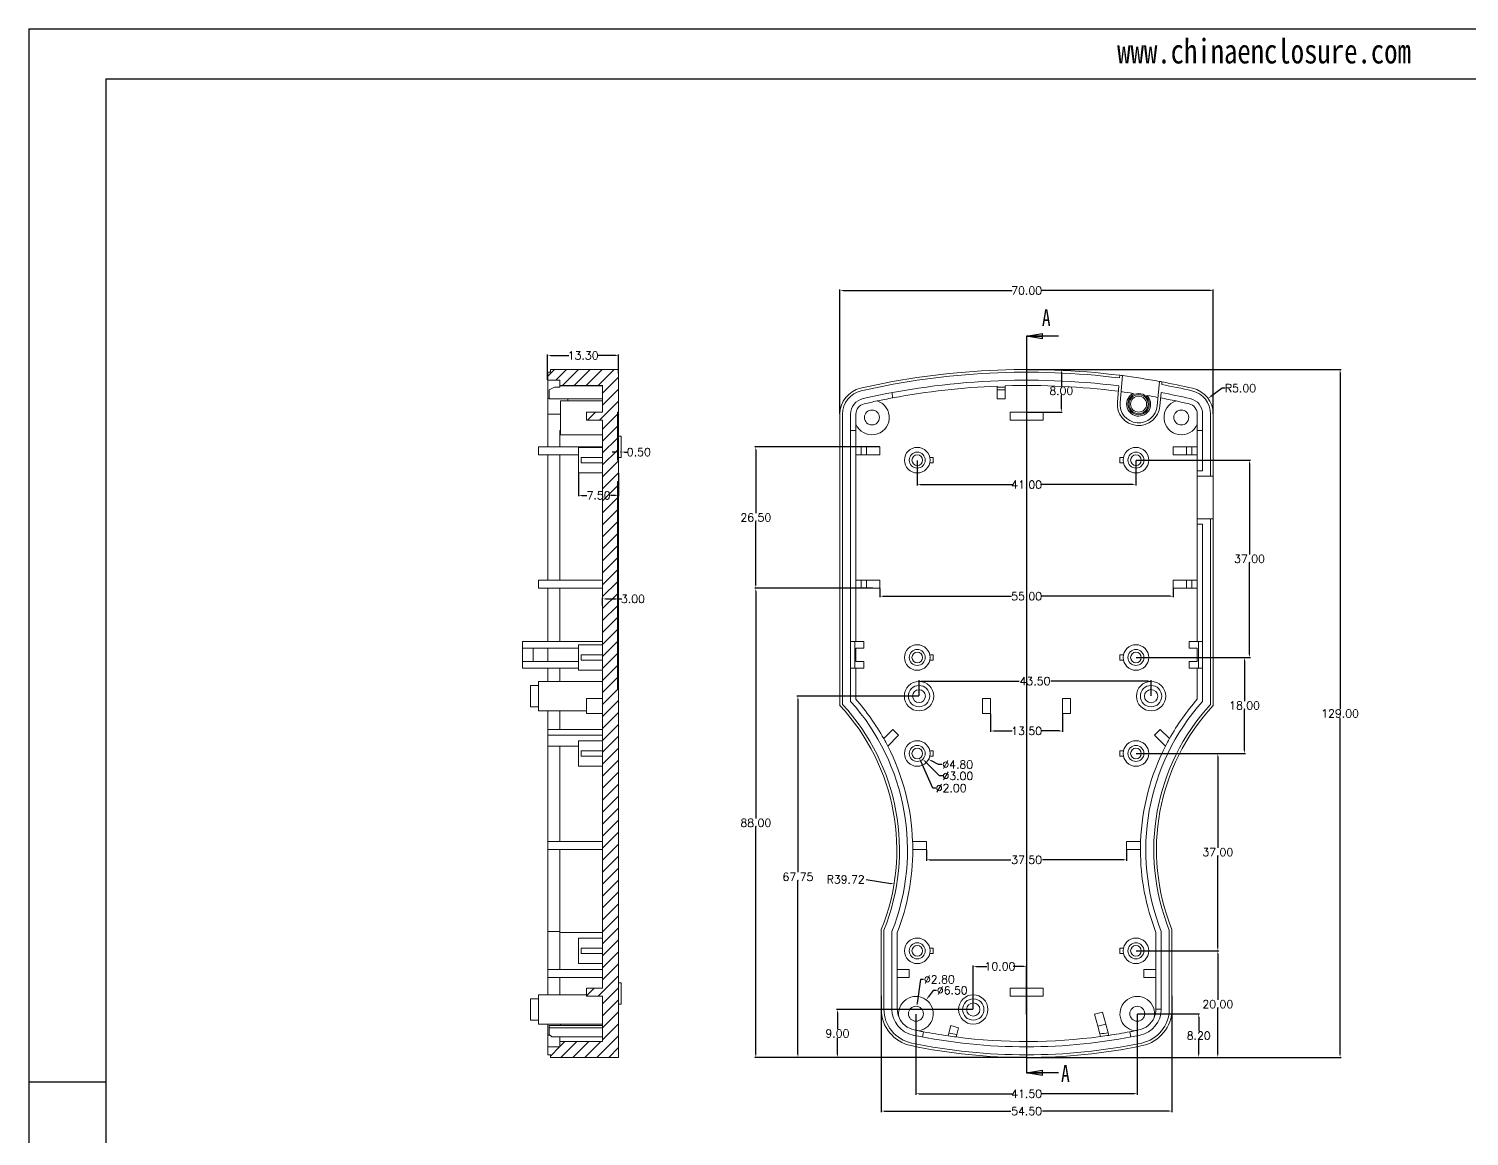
# Model space of a CAD drawing. Header units: inches. Extents: x 1218 to 3351, y 665 to 1060.
# Drawn here: x 1833.5 to 2103.6, y 852.1 to 1059.8 of the extents above; entities that cross this region are included whole.
import ezdxf

# ---------------------------------------------------------------- set-up
doc = ezdxf.new("R2010")
doc.units = ezdxf.units.IN
doc.layers.add('文字', color=81, linetype='Continuous')
doc.styles.add('SLDTEXTSTYLE0', font='TXT', dxfattribs={"width": 0.75})
doc.styles.get("Standard").update_dxf_attribs({"font": 'txt', "bigfont": 'gbcbig.shx'})
doc.styles.add('宋体', font='', dxfattribs={"width": 0.8, "height": 3.5})
doc.styles.get('宋体').set_extended_font_data('SimSun')
doc.dimstyles.new('2', dxfattribs={"dimtxt": 1.5, "dimasz": 0.6, "dimexe": 0.18, "dimexo": 0.0625, "dimgap": 0.09, "dimtad": 0, "dimtih": 1, "dimtoh": 1, "dimzin": 0, "dimdsep": 46, "dimtxsty": 'Standard', "dimcen": 0, "dimadec": 0, "dimazin": 2, "dimtfac": 1, "dimtofl": 0, "dimtmove": 0, "dimatfit": 3, "dimfxl": 1, "dimtolj": 1, "dimtzin": 0, "dimarcsym": 0})

# ---------------------------------------------------------------- blocks, each defined once
blk = doc.blocks.new('_CLOSED')
at = {"color": 0, "linetype": 'ByBlock', "lineweight": -2}
for p, q in [((-1, 0.166667), (0, 0)), ((-1, 0.166667), (-1, -0.166667)), ((0, 0), (-1, -0.166667)), ((0, 0), (-1, 0))]:
    blk.add_line(p, q, dxfattribs=at)
blk = doc.blocks.new('*D226')
at = {"color": 0, "lineweight": -2}
for p, q in [((1985.61, 987.57), (1985.61, 1010.86)), ((1986.21, 1010.68), (2017.89, 1010.68)), ((2055.01, 1010.68), (2023.32, 1010.68)), ((2055.61, 987.57), (2055.61, 1010.86))]:
    blk.add_line(p, q, dxfattribs=at)
at = {"color": 0}
for points in [[(1986.21, 1010.78), (1986.21, 1010.58), (1985.61, 1010.68)], [(2055.01, 1010.78), (2055.01, 1010.58), (2055.61, 1010.68)]]:
    blk.add_solid(points, dxfattribs=at)
at = {"layer": 'Defpoints', "color": 0}
for p in [(2055.61, 1010.68), (1985.61, 987.51), (2055.61, 987.51)]:
    blk.add_point(p, dxfattribs=at)
at = {"color": 0, "insert": (2020.61, 1010.68), "char_height": 1.5, "attachment_point": 5}
blk.add_mtext('\\A1;70.00', dxfattribs=at)
blk = doc.blocks.new('*D227')
at = {"color": 0, "lineweight": -2}
for p, q in [((2020.67, 995.89), (2079.56, 995.89)), ((2079.38, 995.29), (2079.38, 932.23)), ((2079.38, 867.49), (2079.38, 930.55)), ((2020.67, 866.89), (2079.56, 866.89))]:
    blk.add_line(p, q, dxfattribs=at)
at = {"color": 0}
for points in [[(2079.28, 995.29), (2079.48, 995.29), (2079.38, 995.89)], [(2079.28, 867.49), (2079.48, 867.49), (2079.38, 866.89)]]:
    blk.add_solid(points, dxfattribs=at)
at = {"layer": 'Defpoints', "color": 0}
for p in [(2020.61, 995.89), (2020.61, 866.89), (2079.38, 866.89)]:
    blk.add_point(p, dxfattribs=at)
at = {"color": 0, "insert": (2079.38, 931.39), "char_height": 1.5, "attachment_point": 5}
blk.add_mtext('\\A1;129.00', dxfattribs=at)
blk = doc.blocks.new('*D228')
at = {"color": 0, "lineweight": -2}
for p, q in [((2000.11, 978.83), (2000.11, 974.12)), ((2041.11, 978.83), (2041.11, 974.12)), ((2000.71, 974.3), (2018.02, 974.3)), ((2040.51, 974.3), (2023.2, 974.3))]:
    blk.add_line(p, q, dxfattribs=at)
at = {"color": 0}
for points in [[(2000.71, 974.4), (2000.71, 974.2), (2000.11, 974.3)], [(2040.51, 974.4), (2040.51, 974.2), (2041.11, 974.3)]]:
    blk.add_solid(points, dxfattribs=at)
at = {"layer": 'Defpoints', "color": 0}
for p in [(2000.11, 978.89), (2041.11, 978.89), (2041.11, 974.3)]:
    blk.add_point(p, dxfattribs=at)
at = {"color": 0, "insert": (2020.61, 974.3), "char_height": 1.5, "attachment_point": 5}
blk.add_mtext('\\A1;41.00', dxfattribs=at)
blk = doc.blocks.new('*D229')
at = {"color": 0, "lineweight": -2}
for p, q in [((1993.11, 954.83), (1993.11, 953.2)), ((1993.71, 953.38), (2017.77, 953.38)), ((2047.51, 953.38), (2023.45, 953.38)), ((2048.11, 954.83), (2048.11, 953.2))]:
    blk.add_line(p, q, dxfattribs=at)
at = {"color": 0}
for points in [[(1993.71, 953.48), (1993.71, 953.28), (1993.11, 953.38)], [(2047.51, 953.48), (2047.51, 953.28), (2048.11, 953.38)]]:
    blk.add_solid(points, dxfattribs=at)
at = {"layer": 'Defpoints', "color": 0}
for p in [(1993.11, 954.89), (2048.11, 954.89), (2048.11, 953.38)]:
    blk.add_point(p, dxfattribs=at)
at = {"color": 0, "insert": (2020.61, 953.38), "char_height": 1.5, "attachment_point": 5}
blk.add_mtext('\\A1;55.00', dxfattribs=at)
blk = doc.blocks.new('*D230')
at = {"color": 0, "lineweight": -2}
for p, q in [((2000.44, 934.7), (2000.44, 937.64)), ((2001.04, 937.46), (2019.22, 937.46)), ((2043.34, 937.46), (2025.15, 937.46)), ((2043.94, 934.7), (2043.94, 937.64))]:
    blk.add_line(p, q, dxfattribs=at)
at = {"color": 0}
for points in [[(2001.04, 937.56), (2001.04, 937.36), (2000.44, 937.46)], [(2043.34, 937.56), (2043.34, 937.36), (2043.94, 937.46)]]:
    blk.add_solid(points, dxfattribs=at)
at = {"layer": 'Defpoints', "color": 0}
for p in [(2043.94, 937.46), (2000.44, 934.64), (2043.94, 934.64)]:
    blk.add_point(p, dxfattribs=at)
at = {"color": 0, "insert": (2022.19, 937.46), "char_height": 1.5, "attachment_point": 5}
blk.add_mtext('\\A1;43.50', dxfattribs=at)
blk = doc.blocks.new('*D231')
at = {"color": 0, "lineweight": -2}
for p, q in [((2013.86, 931.33), (2013.86, 927.93)), ((2027.36, 931.33), (2027.36, 927.93)), ((2014.46, 928.11), (2017.89, 928.11)), ((2026.76, 928.11), (2023.32, 928.11))]:
    blk.add_line(p, q, dxfattribs=at)
at = {"color": 0}
for points in [[(2014.46, 928.21), (2014.46, 928.01), (2013.86, 928.11)], [(2026.76, 928.21), (2026.76, 928.01), (2027.36, 928.11)]]:
    blk.add_solid(points, dxfattribs=at)
at = {"layer": 'Defpoints', "color": 0}
for p in [(2013.86, 931.39), (2027.36, 931.39), (2027.36, 928.11)]:
    blk.add_point(p, dxfattribs=at)
at = {"color": 0, "insert": (2020.61, 928.11), "char_height": 1.5, "attachment_point": 5}
blk.add_mtext('\\A1;13.50', dxfattribs=at)
blk = doc.blocks.new('*D233')
at = {"color": 0, "lineweight": -2}
for p, q in [((2001.86, 905.83), (2001.86, 903.78)), ((2039.36, 905.83), (2039.36, 903.78)), ((2002.46, 903.96), (2017.64, 903.96)), ((2038.76, 903.96), (2023.57, 903.96))]:
    blk.add_line(p, q, dxfattribs=at)
at = {"color": 0}
for points in [[(2002.46, 904.06), (2002.46, 903.86), (2001.86, 903.96)], [(2038.76, 904.06), (2038.76, 903.86), (2039.36, 903.96)]]:
    blk.add_solid(points, dxfattribs=at)
at = {"layer": 'Defpoints', "color": 0}
for p in [(2001.86, 905.89), (2039.36, 905.89), (2039.36, 903.96)]:
    blk.add_point(p, dxfattribs=at)
at = {"color": 0, "insert": (2020.61, 903.96), "char_height": 1.5, "attachment_point": 5}
blk.add_mtext('\\A1;37.50', dxfattribs=at)
blk = doc.blocks.new('*D234')
at = {"color": 0, "lineweight": -2}
for p, q in [((2010.61, 875.95), (2010.61, 884.15)), ((2011.21, 883.97), (2013.14, 883.97)), ((2020.01, 883.97), (2018.07, 883.97)), ((2020.61, 874.98), (2020.61, 884.15))]:
    blk.add_line(p, q, dxfattribs=at)
at = {"color": 0}
for points in [[(2011.21, 884.07), (2011.21, 883.87), (2010.61, 883.97)], [(2020.01, 884.07), (2020.01, 883.87), (2020.61, 883.97)]]:
    blk.add_solid(points, dxfattribs=at)
at = {"layer": 'Defpoints', "color": 0}
for p in [(2020.61, 883.97), (2010.61, 875.89), (2020.61, 874.92)]:
    blk.add_point(p, dxfattribs=at)
at = {"color": 0, "insert": (2015.61, 883.97), "char_height": 1.5, "attachment_point": 5}
blk.add_mtext('\\A1;10.00', dxfattribs=at)
blk = doc.blocks.new('*D235')
at = {"color": 0, "lineweight": -2}
for p, q in [((1999.86, 875.03), (1999.86, 859.92)), ((2041.36, 875.03), (2041.36, 859.92)), ((2000.46, 860.1), (2017.89, 860.1)), ((2040.76, 860.1), (2023.32, 860.1))]:
    blk.add_line(p, q, dxfattribs=at)
at = {"color": 0}
for points in [[(2000.46, 860.2), (2000.46, 860), (1999.86, 860.1)], [(2040.76, 860.2), (2040.76, 860), (2041.36, 860.1)]]:
    blk.add_solid(points, dxfattribs=at)
at = {"layer": 'Defpoints', "color": 0}
for p in [(1999.86, 875.09), (2041.36, 875.09), (2041.36, 860.1)]:
    blk.add_point(p, dxfattribs=at)
at = {"color": 0, "insert": (2020.61, 860.1), "char_height": 1.5, "attachment_point": 5}
blk.add_mtext('\\A1;41.50', dxfattribs=at)
blk = doc.blocks.new('*D236')
at = {"color": 0, "lineweight": -2}
for p, q in [((1993.36, 878.47), (1993.36, 856.67)), ((2047.86, 878.47), (2047.86, 856.67)), ((1993.96, 856.85), (2017.64, 856.85)), ((2047.26, 856.85), (2023.57, 856.85))]:
    blk.add_line(p, q, dxfattribs=at)
at = {"color": 0}
for points in [[(1993.96, 856.95), (1993.96, 856.75), (1993.36, 856.85)], [(2047.26, 856.95), (2047.26, 856.75), (2047.86, 856.85)]]:
    blk.add_solid(points, dxfattribs=at)
at = {"layer": 'Defpoints', "color": 0}
for p in [(1993.36, 878.54), (2047.86, 878.54), (1993.36, 856.85)]:
    blk.add_point(p, dxfattribs=at)
at = {"color": 0, "insert": (2020.61, 856.85), "char_height": 1.5, "attachment_point": 5}
blk.add_mtext('\\A1;54.50', dxfattribs=at)
blk = doc.blocks.new('*D237')
at = {"color": 0, "lineweight": -2}
for p, q in [((2003.11, 879.48), (2002.15, 878.18)), ((2003.71, 879.48), (2003.11, 879.48))]:
    blk.add_line(p, q, dxfattribs=at)
at = {"color": 0}
blk.add_solid([(2002.07, 878.24), (2002.23, 878.13), (2001.79, 877.7)], dxfattribs=at)
at = {"layer": 'Defpoints', "color": 0}
for p in [(2001.79, 877.7), (1997.92, 872.48)]:
    blk.add_point(p, dxfattribs=at)
at = {"color": 0, "insert": (2006.67, 879.48), "char_height": 1.5, "attachment_point": 5}
blk.add_mtext('\\A1;∅6.50', dxfattribs=at)
blk = doc.blocks.new('*D238')
at = {"color": 0, "lineweight": -2}
for p, q in [((2000.69, 881.53), (2000.11, 877.07)), ((2001.29, 881.53), (2000.69, 881.53))]:
    blk.add_line(p, q, dxfattribs=at)
at = {"color": 0}
blk.add_solid([(2000.01, 877.09), (2000.21, 877.06), (2000.04, 876.48)], dxfattribs=at)
at = {"layer": 'Defpoints', "color": 0}
for p in [(2000.04, 876.48), (1999.68, 873.7)]:
    blk.add_point(p, dxfattribs=at)
at = {"color": 0, "insert": (2004.25, 881.53), "char_height": 1.5, "attachment_point": 5}
blk.add_mtext('\\A1;∅2.80', dxfattribs=at)
blk = doc.blocks.new('*D239')
at = {"color": 0, "lineweight": -2}
for p, q in [((2004.12, 921.82), (2002.77, 922.51)), ((2004.72, 921.82), (2004.12, 921.82))]:
    blk.add_line(p, q, dxfattribs=at)
at = {"color": 0}
blk.add_solid([(2002.82, 922.6), (2002.73, 922.42), (2002.24, 922.79)], dxfattribs=at)
at = {"layer": 'Defpoints', "color": 0}
for p in [(1997.98, 924.99), (2002.24, 922.79)]:
    blk.add_point(p, dxfattribs=at)
at = {"color": 0, "insert": (2007.69, 921.82), "char_height": 1.5, "attachment_point": 5}
blk.add_mtext('\\A1;∅4.80', dxfattribs=at)
blk = doc.blocks.new('*D240')
at = {"color": 0, "lineweight": -2}
for p, q in [((2004.28, 919.68), (2001.59, 922.4)), ((2004.88, 919.68), (2004.28, 919.68))]:
    blk.add_line(p, q, dxfattribs=at)
at = {"color": 0}
blk.add_solid([(2001.66, 922.47), (2001.51, 922.33), (2001.16, 922.83)], dxfattribs=at)
at = {"layer": 'Defpoints', "color": 0}
for p in [(1999.05, 924.96), (2001.16, 922.83)]:
    blk.add_point(p, dxfattribs=at)
at = {"color": 0, "insert": (2007.72, 919.68), "char_height": 1.5, "attachment_point": 5}
blk.add_mtext('\\A1;∅3.00', dxfattribs=at)
blk = doc.blocks.new('*D241')
at = {"color": 0, "lineweight": -2}
for p, q in [((2003.02, 917.41), (2000.76, 922.43)), ((2003.62, 917.41), (2003.02, 917.41))]:
    blk.add_line(p, q, dxfattribs=at)
at = {"color": 0}
blk.add_solid([(2000.86, 922.47), (2000.67, 922.39), (2000.52, 922.98)], dxfattribs=at)
at = {"layer": 'Defpoints', "color": 0}
for p in [(1999.7, 924.8), (2000.52, 922.98)]:
    blk.add_point(p, dxfattribs=at)
at = {"color": 0, "insert": (2006.46, 917.41), "char_height": 1.5, "attachment_point": 5}
blk.add_mtext('\\A1;∅2.00', dxfattribs=at)
blk = doc.blocks.new('*D242')
at = {"color": 0, "lineweight": -2}
blk.add_line((1990.53, 900.28), (1995.16, 899.53), dxfattribs=at)
at = {"color": 0}
blk.add_solid([(1995.18, 899.63), (1995.14, 899.43), (1995.75, 899.43)], dxfattribs=at)
at = {"layer": 'Defpoints', "color": 0}
for p in [(1956.55, 905.81), (1995.75, 899.43)]:
    blk.add_point(p, dxfattribs=at)
at = {"color": 0, "insert": (1986.69, 900.28), "char_height": 1.5, "attachment_point": 5}
blk.add_mtext('\\A1;R39.72', dxfattribs=at)
blk = doc.blocks.new('*D243')
at = {"color": 0, "lineweight": -2}
for p, q in [((2057.26, 992.39), (2055.12, 990.82)), ((2057.86, 992.39), (2057.26, 992.39))]:
    blk.add_line(p, q, dxfattribs=at)
at = {"color": 0}
blk.add_solid([(2055.06, 990.9), (2055.18, 990.74), (2054.64, 990.47)], dxfattribs=at)
at = {"layer": 'Defpoints', "color": 0}
for p in [(2054.64, 990.47), (2050.61, 987.51)]:
    blk.add_point(p, dxfattribs=at)
at = {"color": 0, "insert": (2060.7, 992.39), "char_height": 1.5, "attachment_point": 5}
blk.add_mtext('\\A1;R5.00', dxfattribs=at)
blk = doc.blocks.new('*D244')
at = {"color": 0, "lineweight": -2}
for p, q in [((2041.42, 875.09), (2053.05, 875.09)), ((2052.87, 874.49), (2052.87, 871.83)), ((2052.87, 867.49), (2052.87, 870.15)), ((2020.67, 866.89), (2053.05, 866.89))]:
    blk.add_line(p, q, dxfattribs=at)
at = {"color": 0}
for points in [[(2052.77, 874.49), (2052.97, 874.49), (2052.87, 875.09)], [(2052.77, 867.49), (2052.97, 867.49), (2052.87, 866.89)]]:
    blk.add_solid(points, dxfattribs=at)
at = {"layer": 'Defpoints', "color": 0}
for p in [(2041.36, 875.09), (2052.87, 875.09), (2020.61, 866.89)]:
    blk.add_point(p, dxfattribs=at)
at = {"color": 0, "insert": (2052.87, 870.99), "char_height": 1.5, "attachment_point": 5}
blk.add_mtext('\\A1;8.20', dxfattribs=at)
blk = doc.blocks.new('*D245')
at = {"color": 0, "lineweight": -2}
for p, q in [((2041.17, 886.89), (2056.63, 886.89)), ((2056.45, 886.29), (2056.45, 877.73)), ((2056.45, 867.49), (2056.45, 876.05)), ((2020.67, 866.89), (2056.63, 866.89))]:
    blk.add_line(p, q, dxfattribs=at)
at = {"color": 0}
for points in [[(2056.35, 886.29), (2056.55, 886.29), (2056.45, 886.89)], [(2056.35, 867.49), (2056.55, 867.49), (2056.45, 866.89)]]:
    blk.add_solid(points, dxfattribs=at)
at = {"layer": 'Defpoints', "color": 0}
for p in [(2041.11, 886.89), (2056.45, 886.89), (2020.61, 866.89)]:
    blk.add_point(p, dxfattribs=at)
at = {"color": 0, "insert": (2056.45, 876.89), "char_height": 1.5, "attachment_point": 5}
blk.add_mtext('\\A1;20.00', dxfattribs=at)
blk = doc.blocks.new('*D246')
at = {"color": 0, "lineweight": -2}
for p, q in [((2041.17, 923.89), (2056.63, 923.89)), ((2056.45, 923.29), (2056.45, 906.23)), ((2056.45, 887.49), (2056.45, 904.55)), ((2041.17, 886.89), (2056.63, 886.89))]:
    blk.add_line(p, q, dxfattribs=at)
at = {"color": 0}
for points in [[(2056.35, 923.29), (2056.55, 923.29), (2056.45, 923.89)], [(2056.35, 887.49), (2056.55, 887.49), (2056.45, 886.89)]]:
    blk.add_solid(points, dxfattribs=at)
at = {"layer": 'Defpoints', "color": 0}
for p in [(2041.11, 923.89), (2056.45, 923.89), (2041.11, 886.89)]:
    blk.add_point(p, dxfattribs=at)
at = {"color": 0, "insert": (2056.45, 905.39), "char_height": 1.5, "attachment_point": 5}
blk.add_mtext('\\A1;37.00', dxfattribs=at)
blk = doc.blocks.new('*D247')
at = {"color": 0, "lineweight": -2}
for p, q in [((2041.17, 941.89), (2061.65, 941.89)), ((2061.47, 941.29), (2061.47, 933.73)), ((2061.47, 924.49), (2061.47, 932.05)), ((2041.17, 923.89), (2061.65, 923.89))]:
    blk.add_line(p, q, dxfattribs=at)
at = {"color": 0}
for points in [[(2061.37, 941.29), (2061.57, 941.29), (2061.47, 941.89)], [(2061.37, 924.49), (2061.57, 924.49), (2061.47, 923.89)]]:
    blk.add_solid(points, dxfattribs=at)
at = {"layer": 'Defpoints', "color": 0}
for p in [(2041.11, 941.89), (2061.47, 941.89), (2041.11, 923.89)]:
    blk.add_point(p, dxfattribs=at)
at = {"color": 0, "insert": (2061.47, 932.89), "char_height": 1.5, "attachment_point": 5}
blk.add_mtext('\\A1;18.00', dxfattribs=at)
blk = doc.blocks.new('*D248')
at = {"color": 0, "lineweight": -2}
for p, q in [((2041.17, 978.89), (2062.58, 978.89)), ((2062.4, 978.29), (2062.4, 961.23)), ((2062.4, 942.49), (2062.4, 959.55)), ((2041.17, 941.89), (2062.58, 941.89))]:
    blk.add_line(p, q, dxfattribs=at)
at = {"color": 0}
for points in [[(2062.3, 978.29), (2062.5, 978.29), (2062.4, 978.89)], [(2062.3, 942.49), (2062.5, 942.49), (2062.4, 941.89)]]:
    blk.add_solid(points, dxfattribs=at)
at = {"layer": 'Defpoints', "color": 0}
for p in [(2041.11, 978.89), (2062.4, 978.89), (2041.11, 941.89)]:
    blk.add_point(p, dxfattribs=at)
at = {"color": 0, "insert": (2062.4, 960.39), "char_height": 1.5, "attachment_point": 5}
blk.add_mtext('\\A1;37.00', dxfattribs=at)
blk = doc.blocks.new('*D249')
at = {"color": 0, "lineweight": -2}
for p, q in [((2010.55, 875.89), (1984.96, 875.89)), ((1985.14, 875.29), (1985.14, 872.23)), ((1985.14, 867.49), (1985.14, 870.55)), ((2020.61, 866.89), (1984.96, 866.89))]:
    blk.add_line(p, q, dxfattribs=at)
at = {"color": 0}
for points in [[(1985.04, 875.29), (1985.24, 875.29), (1985.14, 875.89)], [(1985.04, 867.49), (1985.24, 867.49), (1985.14, 866.89)]]:
    blk.add_solid(points, dxfattribs=at)
at = {"layer": 'Defpoints', "color": 0}
for p in [(1985.14, 875.89), (2010.61, 875.89), (2020.67, 866.89)]:
    blk.add_point(p, dxfattribs=at)
at = {"color": 0, "insert": (1985.14, 871.39), "char_height": 1.5, "attachment_point": 5}
blk.add_mtext('\\A1;9.00', dxfattribs=at)
blk = doc.blocks.new('*D250')
at = {"color": 0, "lineweight": -2}
for p, q in [((2000.38, 934.64), (1977.56, 934.64)), ((1977.74, 934.04), (1977.74, 901.61)), ((1977.74, 867.49), (1977.74, 899.93)), ((2020.61, 866.89), (1977.56, 866.89))]:
    blk.add_line(p, q, dxfattribs=at)
at = {"color": 0}
for points in [[(1977.64, 934.04), (1977.84, 934.04), (1977.74, 934.64)], [(1977.64, 867.49), (1977.84, 867.49), (1977.74, 866.89)]]:
    blk.add_solid(points, dxfattribs=at)
at = {"layer": 'Defpoints', "color": 0}
for p in [(1977.74, 934.64), (2000.44, 934.64), (2020.67, 866.89)]:
    blk.add_point(p, dxfattribs=at)
at = {"color": 0, "insert": (1977.74, 900.77), "char_height": 1.5, "attachment_point": 5}
blk.add_mtext('\\A1;67.75', dxfattribs=at)
blk = doc.blocks.new('*D251')
at = {"color": 0, "lineweight": -2}
for p, q in [((1990.55, 954.89), (1969.66, 954.89)), ((1969.84, 954.29), (1969.84, 911.73)), ((1969.84, 867.49), (1969.84, 910.05)), ((2020.55, 866.89), (1969.66, 866.89))]:
    blk.add_line(p, q, dxfattribs=at)
at = {"color": 0}
for points in [[(1969.74, 954.29), (1969.94, 954.29), (1969.84, 954.89)], [(1969.74, 867.49), (1969.94, 867.49), (1969.84, 866.89)]]:
    blk.add_solid(points, dxfattribs=at)
at = {"layer": 'Defpoints', "color": 0}
for p in [(1969.84, 954.89), (1990.61, 954.89), (2020.61, 866.89)]:
    blk.add_point(p, dxfattribs=at)
at = {"color": 0, "insert": (1969.84, 910.89), "char_height": 1.5, "attachment_point": 5}
blk.add_mtext('\\A1;88.00', dxfattribs=at)
blk = doc.blocks.new('*D252')
at = {"color": 0, "lineweight": -2}
for p, q in [((1993.05, 981.39), (1969.66, 981.39)), ((1969.84, 980.79), (1969.84, 968.98)), ((1969.84, 955.49), (1969.84, 967.3)), ((1991.8, 954.89), (1969.66, 954.89))]:
    blk.add_line(p, q, dxfattribs=at)
at = {"color": 0}
for points in [[(1969.74, 980.79), (1969.94, 980.79), (1969.84, 981.39)], [(1969.74, 955.49), (1969.94, 955.49), (1969.84, 954.89)]]:
    blk.add_solid(points, dxfattribs=at)
at = {"layer": 'Defpoints', "color": 0}
for p in [(1969.84, 981.39), (1993.11, 981.39), (1991.86, 954.89)]:
    blk.add_point(p, dxfattribs=at)
at = {"color": 0, "insert": (1969.84, 968.14), "char_height": 1.5, "attachment_point": 5}
blk.add_mtext('\\A1;26.50', dxfattribs=at)
blk = doc.blocks.new('*D253')
at = {"color": 0, "lineweight": -2}
for p, q in [((2020.73, 995.89), (2027.3, 995.89)), ((2027.12, 995.29), (2027.12, 992.73)), ((2027.12, 988.49), (2027.12, 991.05)), ((2020.67, 987.89), (2027.3, 987.89))]:
    blk.add_line(p, q, dxfattribs=at)
at = {"color": 0}
for points in [[(2027.02, 995.29), (2027.22, 995.29), (2027.12, 995.89)], [(2027.02, 988.49), (2027.22, 988.49), (2027.12, 987.89)]]:
    blk.add_solid(points, dxfattribs=at)
at = {"layer": 'Defpoints', "color": 0}
for p in [(2020.67, 995.89), (2027.12, 995.89), (2020.61, 987.89)]:
    blk.add_point(p, dxfattribs=at)
at = {"color": 0, "insert": (2027.12, 991.89), "char_height": 1.5, "attachment_point": 5}
blk.add_mtext('\\A1;8.00', dxfattribs=at)
blk = doc.blocks.new('*D270')
at = {"color": 0, "lineweight": -2}
for p, q in [((1930.82, 993.95), (1930.82, 998.69)), ((1931.42, 998.51), (1934.76, 998.51)), ((1943.52, 998.51), (1940.19, 998.51)), ((1944.12, 995.16), (1944.12, 998.69))]:
    blk.add_line(p, q, dxfattribs=at)
at = {"color": 0}
for points in [[(1931.42, 998.61), (1931.42, 998.41), (1930.82, 998.51)], [(1943.52, 998.61), (1943.52, 998.41), (1944.12, 998.51)]]:
    blk.add_solid(points, dxfattribs=at)
at = {"layer": 'Defpoints', "color": 0}
for p in [(1944.12, 998.51), (1930.82, 993.89), (1944.12, 995.1)]:
    blk.add_point(p, dxfattribs=at)
at = {"color": 0, "insert": (1937.47, 998.51), "char_height": 1.5, "attachment_point": 5}
blk.add_mtext('\\A1;13.30', dxfattribs=at)
blk = doc.blocks.new('*D271')
at = {"color": 0, "lineweight": -2}
for p, q in [((1936.62, 976.43), (1936.62, 972.11)), ((1944.12, 976.43), (1944.12, 972.11)), ((1937.22, 972.29), (1938.16, 972.29)), ((1943.52, 972.29), (1942.59, 972.29))]:
    blk.add_line(p, q, dxfattribs=at)
at = {"color": 0}
for points in [[(1937.22, 972.39), (1937.22, 972.19), (1936.62, 972.29)], [(1943.52, 972.39), (1943.52, 972.19), (1944.12, 972.29)]]:
    blk.add_solid(points, dxfattribs=at)
at = {"layer": 'Defpoints', "color": 0}
for p in [(1936.62, 976.49), (1944.12, 976.49), (1944.12, 972.29)]:
    blk.add_point(p, dxfattribs=at)
at = {"color": 0, "insert": (1940.37, 972.29), "char_height": 1.5, "attachment_point": 5}
blk.add_mtext('\\A1;7.50', dxfattribs=at)
blk = doc.blocks.new('*D273')
at = {"color": 0, "lineweight": -2}
for p, q in [((1943.52, 980.41), (1942.92, 980.41)), ((1944.12, 980.32), (1944.12, 980.59)), ((1944.62, 980.32), (1944.62, 980.59)), ((1945.22, 980.41), (1945.82, 980.41))]:
    blk.add_line(p, q, dxfattribs=at)
at = {"color": 0}
for points in [[(1943.52, 980.51), (1943.52, 980.31), (1944.12, 980.41)], [(1945.22, 980.51), (1945.22, 980.31), (1944.62, 980.41)]]:
    blk.add_solid(points, dxfattribs=at)
at = {"layer": 'Defpoints', "color": 0}
for p in [(1944.12, 980.26), (1944.62, 980.41), (1944.62, 980.26)]:
    blk.add_point(p, dxfattribs=at)
at = {"color": 0, "insert": (1947.91, 980.41), "char_height": 1.5, "attachment_point": 5}
blk.add_mtext('\\A1;0.50', dxfattribs=at)
blk = doc.blocks.new('*D274')
at = {"color": 0, "lineweight": -2}
for p, q in [((1941.12, 951.64), (1941.12, 953.06)), ((1941.72, 952.88), (1943.52, 952.88)), ((1944.12, 952.3), (1944.12, 953.06)), ((1944.12, 952.88), (1944.72, 952.88))]:
    blk.add_line(p, q, dxfattribs=at)
at = {"color": 0}
for points in [[(1941.72, 952.98), (1941.72, 952.78), (1941.12, 952.88)], [(1943.52, 952.98), (1943.52, 952.78), (1944.12, 952.88)]]:
    blk.add_solid(points, dxfattribs=at)
at = {"layer": 'Defpoints', "color": 0}
for p in [(1941.12, 951.57), (1944.12, 952.88), (1944.12, 952.24)]:
    blk.add_point(p, dxfattribs=at)
at = {"color": 0, "insert": (1946.81, 952.88), "char_height": 1.5, "attachment_point": 5}
blk.add_mtext('\\A1;3.00', dxfattribs=at)

msp = doc.modelspace()

# ---------------------------------------------------------------- hatches: boundary and pattern name
at = {"linetype": 'Continuous', "lineweight": 0}
h = msp.add_hatch(dxfattribs=at)
h.set_pattern_fill('ANSI31', color=4, scale=0.5, style=0)
h.paths.add_polyline_path([(1941.124, 986.391), (1941.124, 879.891), (1938.124, 879.891), (1938.124, 878.391), (1941.124, 878.391), (1941.124, 869.891), (1933.124, 869.891), (1933.124, 868.891), (1930.824, 868.891), (1930.824, 867.391), (1931.324, 867.391), (1931.324, 866.891), (1944.124, 866.891), (1944.124, 935.891), (1943.924, 935.891), (1943.924, 974.891), (1944.124, 974.891), (1944.124, 978.891), (1943.924, 978.891), (1943.924, 987.891), (1944.124, 987.891), (1944.124, 995.891), (1931.324, 995.891), (1931.324, 995.391), (1930.824, 995.391), (1930.824, 993.891), (1933.124, 993.891), (1933.124, 992.891), (1941.124, 992.891), (1941.124, 987.891), (1938.124, 987.891), (1938.124, 986.391)], flags=0)

# ---------------------------------------------------------------- linework, layer by layer
for p, q in [((1833.55, 1059.766), (2392.257, 1059.766)), ((1833.55, 1059.766), (1833.55, 664.72)), ((1848.007, 1050.36), (2382.851, 1050.36)), ((1848.007, 1050.36), (1848.007, 674.126)), ((1848.007, 862.243), (1833.55, 862.243))]:
    msp.add_line(p, q)
at = {"color": 1}
msp.add_line((2020.609, 1002.154), (2020.609, 863.991), dxfattribs=at)
at = {"color": 7, "linetype": 'Continuous', "lineweight": 30}
for p, q in [((2026.609, 1002.154), (2020.609, 1002.154)), ((2026.609, 863.991), (2020.609, 863.991))]:
    msp.add_line(p, q, dxfattribs=at)
at = {"color": 7, "linetype": 'Continuous', "lineweight": 15}
for p, q in [((1930.824, 993.891), (1930.824, 995.391)), ((1930.824, 995.391), (1931.324, 995.391)), ((1930.824, 993.891), (1933.124, 993.891)), ((1930.824, 993.891), (1930.824, 990.43)), ((1931.324, 995.391), (1931.324, 995.891)), ((1944.124, 995.891), (1931.324, 995.891)), ((1933.124, 992.891), (1933.124, 993.891)), ((1944.124, 987.891), (1944.124, 995.891)), ((2038.066, 994.795), (2038.023, 994.297)), ((2038.562, 994.732), (2038.122, 989.696)), ((1932.124, 992.591), (1931.124, 992.091)), ((1931.124, 990.391), (1931.124, 992.091)), ((1933.124, 992.591), (1932.124, 992.591)), ((1941.124, 992.891), (1933.124, 992.891)), ((1933.124, 992.891), (1933.124, 992.833)), ((1933.124, 992.833), (1941.124, 992.833)), ((1933.124, 992.833), (1933.124, 992.591)), ((1941.124, 987.891), (1941.124, 992.891)), ((1995.403, 991.563), (1995.491, 990.562)), ((2015.109, 992.591), (2015.109, 992.781)), ((2015.109, 992.591), (2016.609, 992.591)), ((2015.109, 992.091), (2015.109, 992.591)), ((2016.609, 992.091), (2015.109, 992.091)), ((2015.109, 992.091), (2015.109, 990.391)), ((2016.609, 992.833), (2016.609, 992.591)), ((2016.609, 992.591), (2016.609, 992.091)), ((2016.609, 990.391), (2016.609, 992.091)), ((2037.892, 992.802), (2037.624, 989.74)), ((2045.095, 989.086), (2045.495, 993.655)), ((2045.593, 989.043), (2045.814, 991.563)), ((2045.945, 993.064), (2045.989, 993.565)), ((1930.824, 990.43), (1930.824, 987.505)), ((1931.124, 990.391), (1941.124, 990.391)), ((1933.224, 983.641), (1933.224, 989.988)), ((1933.224, 989.988), (1934.624, 989.988)), ((1934.624, 990.391), (1934.624, 989.988)), ((1934.624, 989.988), (1941.124, 989.988)), ((2015.109, 990.391), (2016.609, 990.391)), ((1930.824, 987.505), (1930.824, 981.391)), ((1938.124, 986.391), (1938.124, 987.891)), ((1941.124, 987.891), (1938.124, 987.891)), ((1938.124, 986.391), (1941.124, 986.391)), ((1941.124, 879.891), (1941.124, 986.391)), ((1943.924, 987.891), (1943.924, 978.891)), ((1943.924, 987.891), (1944.124, 987.891)), ((1944.124, 978.891), (1944.124, 987.891)), ((1985.609, 987.505), (1985.609, 932.891)), ((1986.109, 987.505), (1986.109, 933.087)), ((1987.609, 987.505), (1987.609, 944.891)), ((1988.609, 987.505), (1988.609, 985.641)), ((1988.609, 985.641), (1988.609, 984.475)), ((2017.509, 987.891), (2017.509, 986.391)), ((2023.709, 987.891), (2017.509, 987.891)), ((2017.509, 986.391), (2023.709, 986.391)), ((2023.709, 986.391), (2023.709, 987.891)), ((2052.609, 985.641), (2052.609, 987.505)), ((2052.609, 985.641), (2052.609, 984.475)), ((2053.609, 976.891), (2053.609, 987.505)), ((2055.109, 975.891), (2055.109, 987.505)), ((2055.609, 975.891), (2055.609, 987.505)), ((1933.224, 984.475), (1933.124, 984.475)), ((1933.124, 984.475), (1933.124, 981.391)), ((1933.224, 983.641), (1941.124, 983.641)), ((1944.624, 983.391), (1944.124, 983.391)), ((1944.624, 983.391), (1944.624, 979.391)), ((1988.609, 984.475), (1987.609, 984.475)), ((1988.609, 984.475), (1988.609, 981.391)), ((2052.609, 984.475), (2053.609, 984.475)), ((2052.609, 981.391), (2052.609, 984.475)), ((1929.124, 979.891), (1929.124, 981.391)), ((1929.124, 981.391), (1941.124, 981.391)), ((1941.124, 981.291), (1936.624, 981.291)), ((1936.624, 978.891), (1936.624, 981.291)), ((1988.609, 979.891), (1988.609, 981.391)), ((1988.609, 981.391), (1989.609, 981.391)), ((1989.609, 981.391), (1989.609, 979.891)), ((1990.609, 981.391), (1989.609, 981.391)), ((1990.609, 981.391), (1990.609, 979.891)), ((1993.109, 981.391), (1990.609, 981.391)), ((1993.109, 979.891), (1993.109, 981.391)), ((2048.109, 981.391), (2050.609, 981.391)), ((2048.109, 979.891), (2048.109, 981.391)), ((2050.609, 981.391), (2050.609, 979.891)), ((2050.609, 981.391), (2051.609, 981.391)), ((2051.609, 979.891), (2051.609, 981.391)), ((2051.609, 981.391), (2052.609, 981.391)), ((2052.609, 981.391), (2052.609, 979.891)), ((1929.124, 979.891), (1936.624, 979.891)), ((1930.824, 979.891), (1930.824, 956.391)), ((1933.124, 979.891), (1933.124, 956.391)), ((1936.624, 976.491), (1936.624, 978.891)), ((1937.124, 978.391), (1937.124, 979.391)), ((1937.124, 979.391), (1941.124, 979.391)), ((1937.124, 978.391), (1941.124, 978.391)), ((1944.124, 978.891), (1943.924, 978.891)), ((1944.124, 979.391), (1944.624, 979.391)), ((1944.124, 974.891), (1944.124, 978.891)), ((1989.609, 979.891), (1988.609, 979.891)), ((1988.609, 979.891), (1988.609, 956.391)), ((1990.609, 979.891), (1989.609, 979.891)), ((1990.609, 979.891), (1993.109, 979.891)), ((2003.109, 979.391), (2002.456, 979.391)), ((2002.456, 978.391), (2003.109, 978.391)), ((2003.109, 978.391), (2003.109, 979.391)), ((2038.109, 979.391), (2038.761, 979.391)), ((2038.109, 978.391), (2038.109, 979.391)), ((2038.761, 978.391), (2038.109, 978.391)), ((2050.609, 979.891), (2048.109, 979.891)), ((2051.609, 979.891), (2050.609, 979.891)), ((2052.609, 979.891), (2051.609, 979.891)), ((2052.609, 976.891), (2052.609, 979.891)), ((1936.624, 976.491), (1941.124, 976.491)), ((1943.924, 974.891), (1944.124, 974.891)), ((1943.924, 935.891), (1943.924, 974.891)), ((1944.124, 972.391), (1944.124, 974.891)), ((2053.609, 976.891), (2052.609, 976.891)), ((2052.609, 976.891), (2052.609, 975.891)), ((2055.109, 975.891), (2052.609, 975.891)), ((2052.609, 967.891), (2052.609, 975.891)), ((2055.609, 975.891), (2055.109, 975.891)), ((2055.609, 967.891), (2055.609, 975.891)), ((1943.924, 972.391), (1944.124, 972.391)), ((1944.124, 938.391), (1944.124, 972.391)), ((2052.609, 967.891), (2055.109, 967.891)), ((2052.609, 967.891), (2052.609, 966.891)), ((2052.609, 966.891), (2053.609, 966.891)), ((2052.609, 956.391), (2052.609, 966.891)), ((2053.609, 944.891), (2053.609, 966.891)), ((2055.109, 933.087), (2055.109, 967.891)), ((2055.109, 967.891), (2055.609, 967.891)), ((2055.609, 932.891), (2055.609, 967.891)), ((1929.124, 954.891), (1929.124, 956.391)), ((1929.124, 956.391), (1941.124, 956.391)), ((1988.609, 954.891), (1988.609, 956.391)), ((1988.609, 956.391), (1989.609, 956.391)), ((1989.609, 956.391), (1989.609, 954.891)), ((1989.609, 956.391), (1990.609, 956.391)), ((1990.609, 956.391), (1990.609, 954.891)), ((1993.109, 956.391), (1990.609, 956.391)), ((1993.109, 954.891), (1993.109, 956.391)), ((2048.109, 954.891), (2048.109, 956.391)), ((2048.109, 956.391), (2050.609, 956.391)), ((2050.609, 956.391), (2050.609, 954.891)), ((2050.609, 956.391), (2051.609, 956.391)), ((2051.609, 954.891), (2051.609, 956.391)), ((2051.609, 956.391), (2052.609, 956.391)), ((2052.609, 956.391), (2052.609, 954.891)), ((1929.124, 954.891), (1941.124, 954.891)), ((1930.824, 954.891), (1930.824, 944.891)), ((1933.124, 954.891), (1933.124, 944.891)), ((1989.609, 954.891), (1988.609, 954.891)), ((1988.609, 954.891), (1988.609, 944.891)), ((1989.609, 954.891), (1990.609, 954.891)), ((1990.609, 954.891), (1993.109, 954.891)), ((2050.609, 954.891), (2048.109, 954.891)), ((2051.609, 954.891), (2050.609, 954.891)), ((2052.609, 954.891), (2051.609, 954.891)), ((2052.609, 944.891), (2052.609, 954.891)), ((1926.124, 944.891), (1941.124, 944.891)), ((1926.124, 943.641), (1926.124, 944.891)), ((1936.624, 943.641), (1926.124, 943.641)), ((1926.124, 943.641), (1926.124, 941.141)), ((1928.124, 943.641), (1928.124, 941.141)), ((1930.824, 943.641), (1930.824, 941.141)), ((1941.124, 944.291), (1936.624, 944.291)), ((1936.624, 941.891), (1936.624, 944.291)), ((1987.609, 944.891), (1987.609, 939.891)), ((1987.609, 944.891), (1988.409, 944.891)), ((1988.409, 944.891), (1988.409, 939.891)), ((1990.109, 944.891), (1988.409, 944.891)), ((1990.109, 943.641), (1988.609, 943.641)), ((1988.609, 943.641), (1988.609, 941.141)), ((1990.109, 943.641), (1990.109, 944.891)), ((2051.109, 943.641), (2051.109, 944.891)), ((2051.109, 944.891), (2052.809, 944.891)), ((2051.109, 943.641), (2052.609, 943.641)), ((2052.609, 943.641), (2052.609, 941.141)), ((2052.809, 939.891), (2052.809, 944.891)), ((2052.809, 944.891), (2053.609, 944.891)), ((2053.609, 944.891), (2053.609, 939.891)), ((1926.124, 939.891), (1926.124, 941.141)), ((1936.624, 941.141), (1926.124, 941.141)), ((1926.124, 939.891), (1936.624, 939.891)), ((1930.824, 939.891), (1930.824, 937.391)), ((1933.124, 939.891), (1933.124, 937.391)), ((1936.624, 939.491), (1936.624, 941.891)), ((1937.124, 941.391), (1937.124, 942.391)), ((1937.124, 942.391), (1941.124, 942.391)), ((1937.124, 941.391), (1941.124, 941.391)), ((1988.409, 939.891), (1987.609, 939.891)), ((1987.609, 939.891), (1987.609, 933.667)), ((1988.409, 939.891), (1990.109, 939.891)), ((1988.609, 941.141), (1990.109, 941.141)), ((1988.609, 939.891), (1988.609, 934.048)), ((1990.109, 939.891), (1990.109, 941.141)), ((2003.109, 942.391), (2002.456, 942.391)), ((2002.456, 941.391), (2003.109, 941.391)), ((2003.109, 941.391), (2003.109, 942.391)), ((2038.109, 941.391), (2038.109, 942.391)), ((2038.109, 942.391), (2038.761, 942.391)), ((2038.761, 941.391), (2038.109, 941.391)), ((2052.609, 941.141), (2051.109, 941.141)), ((2051.109, 939.891), (2051.109, 941.141)), ((2052.809, 939.891), (2051.109, 939.891)), ((2052.609, 934.048), (2052.609, 939.891)), ((2053.609, 939.891), (2052.809, 939.891)), ((2053.609, 933.667), (2053.609, 939.891)), ((1941.124, 937.391), (1929.124, 937.391)), ((1929.124, 934.641), (1929.124, 937.391)), ((1936.624, 939.491), (1941.124, 939.491)), ((1943.924, 938.391), (1944.124, 938.391)), ((1944.124, 935.891), (1944.124, 938.391)), ((1929.124, 936.641), (1927.624, 936.641)), ((1927.624, 934.641), (1927.624, 936.641)), ((1927.624, 932.641), (1927.624, 934.641)), ((1929.124, 931.891), (1929.124, 934.641)), ((1944.124, 935.891), (1943.924, 935.891)), ((1944.124, 866.891), (1944.124, 935.891)), ((1927.624, 932.641), (1929.124, 932.641)), ((1929.124, 931.891), (1938.124, 931.891)), ((1930.824, 931.891), (1930.824, 928.391)), ((1933.124, 928.391), (1933.124, 931.891)), ((1938.124, 931.391), (1938.124, 934.191)), ((1938.124, 934.191), (1941.124, 934.191)), ((2012.359, 934.191), (2012.359, 931.391)), ((2013.859, 934.191), (2012.359, 934.191)), ((2013.859, 931.391), (2013.859, 934.191)), ((2028.859, 934.191), (2027.359, 934.191)), ((2027.359, 934.191), (2027.359, 931.391)), ((2028.859, 931.391), (2028.859, 934.191)), ((1938.124, 931.391), (1941.124, 931.391)), ((2012.359, 931.391), (2013.859, 931.391)), ((2027.359, 931.391), (2028.859, 931.391)), ((1930.824, 928.391), (1941.124, 928.391)), ((1930.824, 927.331), (1930.824, 928.391)), ((1930.824, 927.331), (1941.124, 927.331)), ((1930.824, 925.291), (1930.824, 927.331)), ((1941.124, 926.291), (1936.624, 926.291)), ((1936.624, 923.891), (1936.624, 926.291)), ((1995.548, 928.391), (1993.83, 926.673)), ((1994.569, 925.291), (1996.609, 927.331)), ((1996.609, 927.331), (1995.548, 928.391)), ((2044.609, 927.331), (2045.669, 928.391)), ((2046.648, 925.291), (2044.609, 927.331)), ((2045.669, 928.391), (2047.388, 926.673)), ((1930.824, 925.291), (1930.824, 907.391)), ((1930.824, 925.291), (1933.124, 925.291)), ((1933.124, 925.291), (1936.624, 925.291)), ((1933.124, 907.391), (1933.124, 925.291)), ((1936.624, 921.491), (1936.624, 923.891)), ((1937.124, 923.391), (1937.124, 924.391)), ((1937.124, 924.391), (1941.124, 924.391)), ((2003.109, 924.391), (2002.456, 924.391)), ((2003.109, 923.391), (2003.109, 924.391)), ((2038.109, 924.391), (2038.761, 924.391)), ((2038.109, 923.391), (2038.109, 924.391)), ((1936.624, 921.491), (1941.124, 921.491)), ((1937.124, 923.391), (1941.124, 923.391)), ((2002.456, 923.391), (2003.109, 923.391)), ((2038.761, 923.391), (2038.109, 923.391)), ((1930.824, 905.891), (1930.824, 907.391)), ((1930.824, 907.391), (1941.124, 907.391)), ((2001.859, 907.391), (1999.239, 907.391)), ((2001.859, 905.891), (2001.859, 907.391)), ((2039.359, 907.391), (2041.978, 907.391)), ((2039.359, 905.891), (2039.359, 907.391)), ((1930.824, 905.891), (1941.124, 905.891)), ((1930.824, 905.891), (1930.824, 890.506)), ((1933.124, 890.317), (1933.124, 905.891)), ((1999.268, 905.891), (2001.859, 905.891)), ((2041.949, 905.891), (2039.359, 905.891)), ((1933.124, 890.506), (1930.824, 890.506)), ((1930.824, 890.506), (1930.824, 883.391)), ((1941.124, 890.317), (1933.124, 890.317)), ((1933.124, 890.317), (1933.124, 883.391)), ((1941.124, 889.291), (1936.624, 889.291)), ((1936.624, 886.891), (1936.624, 889.291)), ((1993.359, 890.891), (1993.359, 875.971)), ((1993.859, 890.794), (1993.859, 875.971)), ((1995.359, 890.506), (1995.359, 875.971)), ((1996.359, 890.317), (1996.359, 883.391)), ((2044.859, 883.391), (2044.859, 890.317)), ((2045.859, 875.971), (2045.859, 890.506)), ((2047.359, 875.971), (2047.359, 890.794)), ((2047.859, 875.971), (2047.859, 890.891)), ((1936.624, 884.491), (1936.624, 886.891)), ((1937.124, 886.391), (1937.124, 887.391)), ((1937.124, 887.391), (1941.124, 887.391)), ((1937.124, 886.391), (1941.124, 886.391)), ((2003.109, 887.391), (2002.456, 887.391)), ((2002.456, 886.391), (2003.109, 886.391)), ((2003.109, 886.391), (2003.109, 887.391)), ((2038.109, 887.391), (2038.761, 887.391)), ((2038.109, 886.391), (2038.109, 887.391)), ((2038.761, 886.391), (2038.109, 886.391)), ((1930.824, 881.891), (1930.824, 883.391)), ((1930.824, 883.391), (1941.124, 883.391)), ((1936.624, 884.491), (1941.124, 884.491)), ((1998.609, 883.391), (1996.359, 883.391)), ((1996.359, 883.391), (1996.359, 881.891)), ((1998.609, 881.891), (1998.609, 883.391)), ((2042.609, 883.391), (2044.859, 883.391)), ((2042.609, 881.891), (2042.609, 883.391)), ((2044.859, 883.391), (2044.859, 881.891)), ((1930.824, 881.891), (1941.124, 881.891)), ((1930.824, 881.891), (1930.824, 878.641)), ((1933.124, 881.891), (1933.124, 878.641)), ((1944.624, 880.891), (1944.124, 880.891)), ((1944.624, 880.891), (1944.624, 876.891)), ((1996.359, 881.891), (1998.609, 881.891)), ((1996.359, 881.891), (1996.359, 875.971)), ((2044.859, 881.891), (2042.609, 881.891)), ((2044.859, 875.971), (2044.859, 881.891)), ((1929.124, 877.891), (1927.624, 877.891)), ((1927.624, 875.891), (1927.624, 877.891)), ((1938.124, 878.641), (1929.124, 878.641)), ((1929.124, 875.891), (1929.124, 878.641)), ((1938.124, 878.391), (1938.124, 879.891)), ((1941.124, 879.891), (1938.124, 879.891)), ((1938.124, 878.391), (1941.124, 878.391)), ((1941.124, 869.891), (1941.124, 878.391)), ((2023.709, 879.891), (2017.509, 879.891)), ((2017.509, 879.891), (2017.509, 878.391)), ((2017.509, 878.391), (2023.709, 878.391)), ((2023.709, 878.391), (2023.709, 879.891)), ((1927.624, 873.891), (1927.624, 875.891)), ((1929.124, 873.141), (1929.124, 875.891)), ((1944.124, 876.891), (1944.624, 876.891)), ((1996.359, 875.971), (1995.359, 875.971)), ((2034.859, 875.391), (2033.359, 874.989)), ((2033.359, 874.989), (2033.957, 872.755)), ((2035.457, 873.157), (2034.859, 875.391)), ((2044.859, 875.971), (2045.859, 875.971)), ((1927.624, 873.891), (1929.124, 873.891)), ((1929.124, 873.141), (1941.124, 873.141)), ((1930.824, 873.141), (1930.824, 871.076)), ((1931.124, 872.874), (1941.124, 872.874)), ((1931.124, 872.485), (1931.124, 872.874)), ((1931.124, 872.485), (1941.124, 872.485)), ((1931.124, 871.225), (1931.124, 872.485)), ((1933.224, 872.874), (1933.224, 873.141)), ((2006.41, 872.874), (2006.022, 871.428)), ((2007.859, 872.485), (2006.41, 872.874)), ((2007.521, 871.225), (2007.859, 872.485)), ((2035.457, 873.157), (2033.957, 872.755)), ((2033.957, 872.755), (2034.344, 871.31)), ((2035.457, 873.157), (2035.893, 871.53)), ((1930.824, 871.076), (1930.824, 868.891)), ((1931.124, 871.225), (1931.624, 870.738)), ((1931.624, 870.738), (1933.124, 870.738)), ((1933.124, 870.738), (1941.124, 870.738)), ((1933.124, 870.738), (1933.124, 869.891)), ((1933.124, 868.891), (1933.124, 869.891)), ((1933.124, 869.891), (1941.124, 869.891)), ((2001.287, 871.709), (2001.101, 870.726)), ((2005.892, 870.942), (2006.022, 871.428)), ((2007.521, 871.225), (2007.39, 870.738)), ((2034.475, 870.823), (2034.344, 871.31)), ((2035.893, 871.53), (2036.023, 871.044)), ((2039.93, 871.709), (2040.117, 870.726)), ((1930.824, 867.391), (1930.824, 868.891)), ((1933.124, 868.891), (1930.824, 868.891)), ((1931.324, 867.391), (1930.824, 867.391)), ((1931.324, 866.891), (1931.324, 867.391)), ((1931.324, 866.891), (1944.124, 866.891))]:
    msp.add_line(p, q, dxfattribs=at)
at = {"color": 8, "linetype": 'Continuous', "lineweight": 15}
for p, q in [((1931.124, 990.43), (1930.824, 990.43)), ((1933.224, 987.505), (1930.824, 987.505)), ((1931.277, 871.076), (1930.824, 871.076))]:
    msp.add_line(p, q, dxfattribs=at)
at = {"color": 7, "linetype": 'Continuous', "lineweight": 15}
for centre, radius in [((2041.609, 989.391), 2), ((2041.609, 989.391), 1.791), ((2041.609, 989.391), 1.5), ((1991.609, 986.891), 1.4), ((2049.609, 986.891), 1.4), ((2000.109, 978.891), 2.4), ((2000.109, 978.891), 1.5), ((2041.109, 978.891), 2.4), ((2041.109, 978.891), 1.5), ((2000.109, 978.891), 1), ((2041.109, 978.891), 1), ((2000.109, 941.891), 2.4), ((2000.109, 941.891), 1.5), ((2000.109, 941.891), 1), ((2041.109, 941.891), 2.4), ((2041.109, 941.891), 1.5), ((2041.109, 941.891), 1), ((2000.438, 934.641), 2.75), ((2043.938, 934.641), 2.75), ((2000.438, 934.641), 2), ((2000.438, 934.641), 1.204), ((2043.938, 934.641), 2), ((2043.938, 934.641), 1.246), ((2000.109, 923.891), 2.4), ((2041.109, 923.891), 2.4), ((2000.109, 923.891), 1.5), ((2000.109, 923.891), 1), ((2041.109, 923.891), 1.5), ((2041.109, 923.891), 1), ((2000.109, 886.891), 2.4), ((2041.109, 886.891), 2.4), ((2000.109, 886.891), 1.5), ((2000.109, 886.891), 1), ((2041.109, 886.891), 1.5), ((2041.109, 886.891), 1), ((2010.609, 875.891), 2.75), ((2010.609, 875.891), 2), ((1999.859, 875.091), 1.4), ((2010.609, 875.891), 1.25), ((2041.359, 875.091), 1.4)]:
    msp.add_circle(centre, radius, dxfattribs=at)
for centre, radius, start, end in [((2020.609, 856.293), 139.598, 82.81604, 102.87858), ((2020.609, 856.293), 139.098, 82.80819, 102.87858), ((2020.609, 856.293), 137.598, 82.78428, 102.87858), ((2020.609, 856.293), 139.598, 82.61066, 82.81604), ((2020.609, 856.293), 139.598, 79.73089, 82.61066), ((1990.609, 987.505), 5, 102.87858, 180), ((1990.609, 987.505), 4.5, 102.87858, 180), ((2020.609, 856.293), 136.598, 92.30759, 100.59586), ((2020.609, 856.293), 136.598, 82.76805, 91.67803), ((2020.609, 856.293), 136.598, 81.57257, 82.55815), ((2041.609, 989.391), 2.25, 115.83883, 46.22894), ((2020.609, 856.293), 136.598, 79.61483, 80.4952), ((2020.609, 856.293), 139.598, 79.52477, 79.73089), ((2020.609, 856.293), 137.598, 77.12142, 79.44494), ((2020.609, 856.293), 139.098, 77.12142, 79.50503), ((2020.609, 856.293), 139.598, 77.12142, 79.52477), ((2050.609, 987.505), 4.5, 0, 77.12142), ((2050.609, 987.505), 5, 0, 77.12142), ((1990.609, 987.505), 3, 102.87858, 180), ((1991.609, 986.891), 3.25, 202.61986, 72.32919), ((1990.609, 987.505), 2, 102.87858, 180), ((2020.609, 856.293), 136.598, 101.83415, 102.87858), ((2020.609, 856.293), 136.598, 100.59586, 101.83415), ((2041.609, 989.391), 4, 175, 355), ((2041.609, 989.391), 3.5, 175, 355), ((2020.609, 856.293), 136.598, 78.16585, 79.40414), ((2049.609, 986.891), 3.25, 107.67081, 337.38014), ((2020.609, 856.293), 136.598, 77.12142, 78.16585), ((2050.609, 987.505), 2, 0, 77.12142), ((2050.609, 987.505), 3, 0, 77.12142), ((1956.546, 905.814), 39.722, 337.93443, 42.97524), ((1956.546, 905.814), 40.222, 338.07371, 42.69412), ((1956.546, 905.814), 41.722, 338.47626, 41.88279), ((1956.546, 905.814), 42.722, 29.22615, 41.36695), ((2084.671, 905.814), 41.722, 138.11721, 201.52374), ((2084.671, 905.814), 40.222, 137.30588, 201.92629), ((2084.671, 905.814), 39.722, 137.02476, 202.06557), ((2084.671, 905.814), 42.722, 138.63305, 150.77385), ((1956.546, 905.814), 42.722, 27.12437, 29.22615), ((2084.671, 905.814), 42.722, 150.77385, 152.87563), ((1956.546, 905.814), 42.722, 2.11646, 27.12437), ((2084.671, 905.814), 42.722, 152.87563, 177.88354), ((1956.546, 905.814), 42.722, 0.10428, 2.11646), ((2084.671, 905.814), 42.722, 177.88354, 179.89572), ((1956.546, 905.814), 42.722, 338.73263, 0.10428), ((2084.671, 905.814), 42.722, 179.89572, 201.26737), ((1999.859, 875.091), 3.25, 279.31326, 192.52792), ((2041.359, 875.091), 3.25, 347.47208, 260.68674), ((2000.359, 875.971), 7, 180, 258.27123), ((2000.359, 875.971), 6.5, 180, 258.27123), ((2000.359, 875.971), 5, 180, 258.27123), ((2000.359, 875.971), 4, 180, 203.34221), ((2040.859, 875.971), 5, 281.72877, 0), ((2040.859, 875.971), 6.5, 281.72877, 0), ((2040.859, 875.971), 7, 281.72877, 0), ((2040.859, 875.971), 4, 336.65779, 360), ((2000.359, 875.971), 4, 203.34221, 258.27123), ((2040.859, 875.971), 4, 281.72877, 336.65779), ((2020.609, 973.508), 106.117, 258.27123, 281.72877), ((2020.609, 973.508), 104.617, 258.27123, 281.72877), ((2020.609, 973.508), 103.617, 258.27123, 258.74469), ((2020.609, 973.508), 103.617, 258.74469, 259.25307), ((2020.609, 973.508), 103.617, 259.25307, 261.83476), ((2020.609, 973.508), 103.617, 261.83476, 262.6709), ((2020.609, 973.508), 103.117, 261.86806, 262.70832), ((2020.609, 973.508), 103.617, 262.6709, 277.69051), ((2020.609, 973.508), 103.117, 277.65487, 278.52406), ((2020.609, 973.508), 103.617, 277.69051, 278.55544), ((2020.609, 973.508), 103.617, 278.55544, 280.74693), ((2020.609, 973.508), 103.617, 280.74693, 281.25531), ((2020.609, 973.508), 103.617, 281.25531, 281.72877), ((2020.609, 973.508), 106.617, 258.27123, 281.72877)]:
    msp.add_arc(centre, radius, start, end, dxfattribs=at)

# ---------------------------------------------------------------- block references
at = {"color": 7, "linetype": 'Continuous', "lineweight": 30, "xscale": 3, "yscale": 3, "zscale": 0.5, "rotation": 180}
for p in [(2020.609, 1002.154), (2020.609, 863.991)]:
    msp.add_blockref('_CLOSED', p, dxfattribs=at)

# ---------------------------------------------------------------- texts
at = {"color": 7, "linetype": 'Continuous', "char_height": 3.175, "attachment_point": 1, "style": 'SLDTEXTSTYLE0'}
for insert in [(2023.481, 1007.188), (2027.072, 865.494)]:
    msp.add_mtext('A', dxfattribs=dict(at, insert=insert))
at = {"layer": '文字', "color": 0, "insert": (2037.595, 1057.87), "char_height": 4.59842, "width": 80.78975, "attachment_point": 1, "style": '宋体'}
msp.add_mtext('www.chinaenclosure.com', dxfattribs=at)

# ---------------------------------------------------------------- dimensions: what is measured, and where the dimension line sits
for base, p1, p2, picture, middle in [((2055.609, 1010.678), (1985.609, 987.505), (2055.609, 987.505), '*D226', (2020.609, 1010.678)), ((1944.124, 998.508), (1930.824, 993.891), (1944.124, 995.097), '*D270', (1937.474, 998.508)), ((1944.624, 980.405), (1944.124, 980.257), (1944.624, 980.257), '*D273', (1947.914, 980.405)), ((2041.109, 974.302), (2000.109, 978.891), (2041.109, 978.891), '*D228', (2020.609, 974.302)), ((1944.124, 972.29), (1936.624, 976.491), (1944.124, 976.491), '*D271', (1940.374, 972.29)), ((1944.124, 952.88), (1941.124, 951.573), (1944.124, 952.24), '*D274', (1946.814, 952.88)), ((2048.109, 953.384), (1993.109, 954.891), (2048.109, 954.891), '*D229', (2020.609, 953.384)), ((2043.938, 937.455), (2000.438, 934.641), (2043.938, 934.641), '*D230', (2022.188, 937.455)), ((2027.359, 928.108), (2013.859, 931.391), (2027.359, 931.391), '*D231', (2020.609, 928.108)), ((2039.359, 903.958), (2001.859, 905.891), (2039.359, 905.891), '*D233', (2020.609, 903.958)), ((2020.609, 883.966), (2010.609, 875.891), (2020.609, 874.919), '*D234', (2015.609, 883.966)), ((1993.359, 856.854), (2047.859, 878.535), (1993.359, 878.535), '*D236', (2020.609, 856.854)), ((2041.359, 860.095), (1999.859, 875.091), (2041.359, 875.091), '*D235', (2020.609, 860.095))]:
    dim = msp.add_linear_dim(base=base, p1=p1, p2=p2, dimstyle='2')
    dim.commit()
    dim.dimension.update_dxf_attribs({"geometry": picture, "text_midpoint": middle})
dim = msp.add_linear_dim(base=(2079.381, 866.891), p1=(2020.609, 995.891), p2=(2020.609, 866.891), angle=90, dimstyle='2')
dim.commit()
dim.dimension.update_dxf_attribs({"geometry": '*D227', "text_midpoint": (2079.381, 931.391), "dimtype": 160})
for base, p1, p2, picture, middle in [((2027.12, 995.891), (2020.609, 987.891), (2020.671, 995.891), '*D253', (2027.12, 991.891)), ((1969.844, 981.391), (1991.859, 954.891), (1993.109, 981.391), '*D252', (1969.844, 968.141)), ((2062.401, 978.891), (2041.109, 941.891), (2041.109, 978.891), '*D248', (2062.401, 960.391)), ((1969.844, 954.891), (2020.609, 866.891), (1990.609, 954.891), '*D251', (1969.844, 910.891)), ((2061.474, 941.891), (2041.109, 923.891), (2041.109, 941.891), '*D247', (2061.474, 932.891)), ((1977.738, 934.641), (2020.671, 866.891), (2000.438, 934.641), '*D250', (1977.738, 900.766)), ((2056.45, 923.891), (2041.109, 886.891), (2041.109, 923.891), '*D246', (2056.45, 905.391)), ((2056.45, 886.891), (2020.609, 866.891), (2041.109, 886.891), '*D245', (2056.45, 876.891)), ((1985.143, 875.891), (2020.671, 866.891), (2010.609, 875.891), '*D249', (1985.143, 871.391)), ((2052.871, 875.091), (2020.609, 866.891), (2041.359, 875.091), '*D244', (2052.871, 870.991))]:
    dim = msp.add_linear_dim(base=base, p1=p1, p2=p2, angle=90, dimstyle='2')
    dim.commit()
    dim.dimension.update_dxf_attribs({"geometry": picture, "text_midpoint": middle})
for center, mpoint, picture, middle in [((2050.609, 987.505), (2054.638, 990.465), '*D243', (2060.704, 992.394)), ((1956.546, 905.814), (1995.752, 899.435), '*D242', (1990.534, 900.284))]:
    dim = msp.add_radius_dim(center=center, mpoint=mpoint, dimstyle='2')
    dim.commit()
    dim.dimension.update_dxf_attribs({"geometry": picture, "text_midpoint": middle, "dimtype": 164})
for p1, p2, picture, middle in [((1997.977, 924.994), (2002.24, 922.789), '*D239', (2007.686, 921.816)), ((1999.053, 924.957), (2001.164, 922.825), '*D240', (2007.716, 919.68)), ((1999.699, 924.803), (2000.518, 922.979), '*D241', (2006.462, 917.407)), ((1997.924, 872.48), (2001.793, 877.703), '*D237', (2006.673, 879.478)), ((1999.68, 873.703), (2000.037, 876.48), '*D238', (2004.254, 881.535))]:
    dim = msp.add_diameter_dim_2p(p1=p1, p2=p2, dimstyle='2')
    dim.commit()
    dim.dimension.update_dxf_attribs({"geometry": picture, "text_midpoint": middle, "dimtype": 163})

doc.saveas('drawing.dxf')
